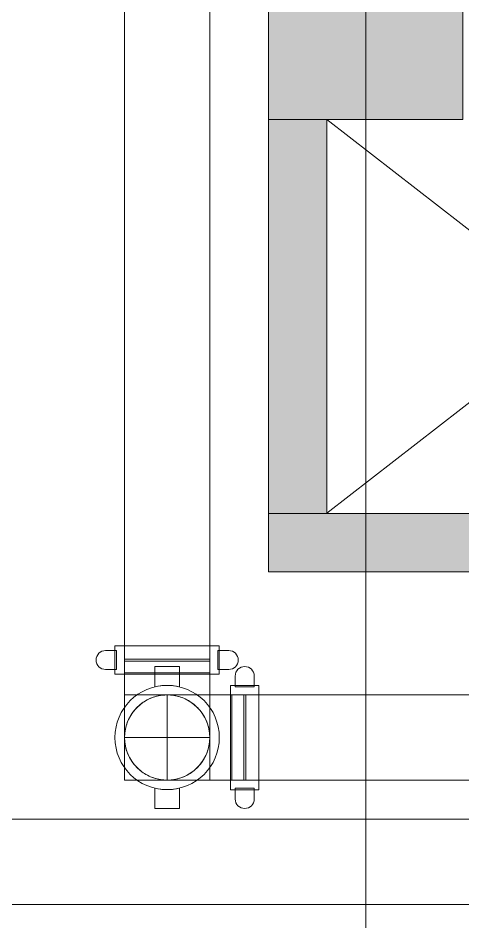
# Model space of a CAD drawing. Header units: metres. Extents: x 31.9 to 125.9, y -29 to 44.
# Drawn here: x 63.108 to 64.252, y -15.238 to -12.913 of the extents above; entities that cross this region are included whole.
import ezdxf

# ---------------------------------------------------------------- set-up
doc = ezdxf.new("R2010")
doc.units = ezdxf.units.M
doc.layers.add('ARQ', color=8, linetype='Continuous', lineweight=0)
doc.layers.add('P-PIPE', color=7, linetype='Continuous', lineweight=18)

# ---------------------------------------------------------------- blocks, each defined once
blk = doc.blocks.new('Estructura cubierta')
at = {"layer": 'ARQ'}
h = blk.add_hatch(color=256, dxfattribs=at)
h.paths.add_polyline_path([(1971.2504, -5904.9241), (1971.2504, -5903.4241), (1970.7504, -5903.4241), (1970.7504, -5904.9241)])
h.paths.add_polyline_path([(1977.3528, -5903.4238), (1978.8528, -5903.4238), (1978.8528, -5903.9238), (1977.3528, -5903.9238)])
h.paths.add_polyline_path([(1962.7504, -5904.9241), (1962.7504, -5903.4241), (1962.2504, -5903.4241), (1962.2504, -5904.9241)])
h.paths.add_polyline_path([(1978.248, -5911.9488), (1978.248, -5909.5488), (1978.748, -5909.5488), (1978.748, -5911.9488)])
h.paths.add_polyline_path([(1970.7504, -5909.5488), (1970.7504, -5911.9488), (1971.2504, -5911.9488), (1971.2504, -5909.5488)])
h.paths.add_polyline_path([(1962.2504, -5909.5488), (1962.2504, -5911.9488), (1962.7504, -5911.9488), (1962.7504, -5909.5488)])
h.paths.add_polyline_path([(1978.748, -5859.124), (1978.248, -5859.124), (1978.248, -5857.624), (1978.748, -5857.624)])
h.paths.add_polyline_path([(1971.2504, -5859.124), (1970.7504, -5859.124), (1970.7504, -5857.624), (1971.2504, -5857.624)])
blk.add_line((1971.0004, -5855.3542), (1971.0004, -5914.9141), dxfattribs=at)
blk.add_lwpolyline([(1971.2504, -5904.9241), (1971.2504, -5903.4241), (1970.7504, -5903.4241), (1970.7504, -5904.9241)], close=True, dxfattribs=at)
blk = doc.blocks.new('PISO 9')
at = {"layer": 'ARQ', "ltscale": 0.01}
h = blk.add_hatch(color=256, dxfattribs=at)
h.dxf.hatch_style = 1
h.paths.add_polyline_path([(347.2882, -2856.369), (347.1381, -2856.369), (347.1381, -2855.044), (347.2881, -2855.044)])
h.paths.add_polyline_path([(347.1381, -2855.3561), (347.1381, -2855.206), (346.5044, -2855.206), (346.5044, -2855.3561)])
h.paths.add_polyline_path([(345.0504, -2855.3564), (345.0504, -2855.2064), (345.7044, -2855.206), (345.7044, -2855.3561)])
h.paths.add_polyline_path([(343.6866, -2855.3561), (343.6866, -2855.2061), (344.2504, -2855.2058), (344.2504, -2855.3558)])
h.paths.add_polyline_path([(342.5366, -2856.3689), (342.3866, -2856.3689), (342.3866, -2855.3561), (342.5366, -2855.3561)])
h.paths.add_polyline_path([(342.3866, -2856.3689), (347.2882, -2856.369), (347.2882, -2856.519), (342.3866, -2856.5189)])
h.paths.add_polyline_path([(343.9898, -2856.3688), (343.8398, -2856.3688), (343.8397, -2855.356), (343.9897, -2855.356)])
h.paths.add_polyline_path([(345.639, -2856.3689), (345.4889, -2856.3689), (345.4889, -2855.3561), (345.6389, -2855.3561)])
h.paths.add_polyline_path([(347.2694, -2854.1416), (347.2694, -2854.0049), (347.1194, -2854.0049), (347.1194, -2854.1416)])
h.paths.add_polyline_path([(348.989, -2853.8549), (345.3375, -2853.855), (345.3375, -2854.005), (348.989, -2854.0049)])
h.paths.add_polyline_path([(345.3375, -2853.855), (345.3377, -2850.1312), (345.4877, -2850.1312), (345.4875, -2853.855)])
h.paths.add_polyline_path([(342.3887, -2852.9059), (344.4366, -2852.9059), (344.4366, -2853.0559), (343.4866, -2853.0559), (343.4866, -2853.8559), (343.3366, -2853.855), (343.3366, -2853.0559), (342.3887, -2853.0559)])
h.paths.add_polyline_path([(350.2092, -2851.0051), (345.4877, -2851.005), (345.4877, -2851.155), (350.2092, -2851.1551)])
h.paths.add_polyline_path([(346.7973, -2851.005), (346.7976, -2849.9739), (346.9477, -2849.9739), (346.9473, -2851.005)])
h.paths.add_polyline_path([(343.2361, -2850.131), (343.2361, -2849.981), (345.4878, -2849.9812), (345.4878, -2850.1312)])
h.paths.add_polyline_path([(350.0592, -2851.005), (350.0596, -2844.4808), (350.2096, -2844.4808), (350.2092, -2851.005)])
h.paths.add_polyline_path([(351.4126, -2851.0051), (353.9873, -2851.005), (353.9873, -2851.155), (351.4126, -2851.1551)])
h.paths.add_polyline_path([(351.4926, -2851.1551), (351.4927, -2853.9549), (351.6428, -2853.9549), (351.6426, -2851.1551)])
h.paths.add_polyline_path([(352.5451, -2853.8048), (353.5883, -2853.8048), (353.5883, -2853.9549), (352.5451, -2853.9549)])
h.paths.add_polyline_path([(351.6427, -2855.1139), (353.5883, -2855.1139), (353.5883, -2855.2639), (351.6427, -2855.264)])
h.paths.add_polyline_path([(351.4926, -2856.3623), (351.4929, -2855.1139), (351.643, -2855.1139), (351.6427, -2856.3623)])
h.paths.add_polyline_path([(353.5883, -2856.369), (353.5884, -2857.2647), (353.4383, -2857.2647), (353.4383, -2856.369)])
h.paths.add_polyline_path([(353.5883, -2856.369), (354.0353, -2856.369), (354.0353, -2856.519), (353.5883, -2856.519)])
h.paths.add_polyline_path([(354.1854, -2856.369), (354.1854, -2857.569), (354.0354, -2857.569), (354.0353, -2856.369)])
h.paths.add_polyline_path([(351.6428, -2857.2647), (354.0353, -2857.2647), (354.0353, -2857.4147), (351.6428, -2857.4147)])
h.paths.add_polyline_path([(351.4926, -2857.2647), (351.4929, -2858.461), (351.643, -2858.461), (351.6427, -2857.2647)])
h.paths.add_polyline_path([(351.0294, -2858.4611), (351.6427, -2858.461), (351.6427, -2858.6111), (351.0294, -2858.6112)])
h.paths.add_polyline_path([(349.8328, -2856.369), (349.8342, -2859.9806), (349.9843, -2859.9806), (349.9828, -2856.369)])
h.paths.add_polyline_path([(350.127, -2858.4611), (349.9837, -2858.4611), (349.9837, -2858.6112), (350.127, -2858.6112)])
h.paths.add_polyline_path([(352.2337, -2858.4611), (354.0353, -2858.461), (354.0353, -2858.6111), (352.2337, -2858.6112)])
h.paths.add_polyline_path([(353.6195, -2860.7769), (353.6195, -2862.2806), (353.4694, -2862.2806), (353.4694, -2860.7769)])
h.paths.add_polyline_path([(353.6195, -2860.7769), (354.0353, -2860.7769), (354.0353, -2860.9269), (353.6195, -2860.927)])
h.paths.add_polyline_path([(354.1854, -2860.7769), (354.1854, -2862.2806), (354.0354, -2862.2806), (354.0353, -2860.7769)])
h.paths.add_polyline_path([(350.3842, -2862.2806), (354.1854, -2862.2806), (354.1854, -2862.4306), (350.3842, -2862.4306)])
h.paths.add_polyline_path([(349.8843, -2862.4306), (349.8842, -2862.3806), (350.3842, -2862.3806), (350.3842, -2862.4306)])
h.paths.add_polyline_path([(349.8843, -2862.4306), (349.8342, -2862.4307), (349.8342, -2859.9806), (349.8843, -2859.9805)])
at = {"layer": 'ARQ'}
for p, q in [((342.5366, -2855.3561), (343.8403, -2856.3687)), ((343.8398, -2855.3565), (342.5366, -2856.3684))]:
    blk.add_line(p, q, dxfattribs=at)
for points in [[(342.5366, -2856.3689), (342.3866, -2856.3689), (342.3866, -2855.3561), (342.5366, -2855.3561)], [(342.3866, -2856.3689), (347.2882, -2856.369), (347.2882, -2856.519), (342.3866, -2856.5189)]]:
    blk.add_lwpolyline(points, close=True, dxfattribs=at)
blk.add_blockref('Estructura cubierta', (-1628.3638, 3049.5683), dxfattribs=at)
blk = doc.blocks.new('Victaulic-IPS-Elbow No 10-13 - AC-2695052-NIVEL 09')
at = {"layer": 'P-PIPE', "color": 1, "lineweight": 9, "true_color": 0xff0000}
for p, q in [((63.382, -14.6541), (63.4915, -14.6541)), ((63.4915, -14.6541), (63.382, -14.6541)), ((63.382, -14.6541), (63.382, -14.7637)), ((63.4915, -14.7637), (63.4915, -14.6541)), ((63.4915, -14.6541), (63.4915, -14.7637)), ((63.382, -14.7637), (63.4915, -14.7637)), ((63.4915, -14.7637), (63.382, -14.7637)), ((63.4915, -14.7637), (63.382, -14.7637)), ((63.382, -14.7637), (63.4915, -14.7637)), ((63.382, -14.7637), (63.382, -14.8732)), ((63.4915, -14.8732), (63.4915, -14.7637)), ((63.4915, -14.7637), (63.4915, -14.8732)), ((63.4915, -14.8732), (63.382, -14.8732)), ((63.382, -14.8732), (63.4915, -14.8732))]:
    blk.add_line(p, q, dxfattribs=at)
at = {"layer": 'P-PIPE', "color": 1, "true_color": 0xff0000}
for p, q in [((63.6884, -14.6541), (63.6578, -14.6541)), ((63.6578, -14.6541), (63.6578, -14.7637)), ((63.6578, -14.6541), (63.6578, -14.7637)), ((63.6578, -14.7637), (63.6578, -14.6541)), ((63.6578, -14.7637), (63.6578, -14.6541)), ((63.6884, -14.7637), (63.6884, -14.6541)), ((63.6884, -14.7637), (63.6884, -14.6541)), ((63.6578, -14.7637), (63.6578, -14.8732)), ((63.6578, -14.7637), (63.6578, -14.8732)), ((63.6578, -14.8732), (63.6578, -14.7637)), ((63.6578, -14.8732), (63.6578, -14.7637)), ((63.6884, -14.8732), (63.6884, -14.7637)), ((63.6884, -14.8732), (63.6884, -14.7637)), ((63.6578, -14.8732), (63.6884, -14.8732))]:
    blk.add_line(p, q, dxfattribs=at)
at = {"layer": 'P-PIPE', "color": 1, "true_color": 0xff0000, "flags": 128}
for points in [[(63.382, -14.7637), (63.3821, -14.7593), (63.3823, -14.7549), (63.3828, -14.7505), (63.3834, -14.7462), (63.3842, -14.7419), (63.3851, -14.7376), (63.3863, -14.7334), (63.3876, -14.7292), (63.389, -14.7251), (63.3906, -14.721), (63.3924, -14.717), (63.3944, -14.7131), (63.3965, -14.7092), (63.3987, -14.7055), (63.4011, -14.7018), (63.4037, -14.6982), (63.4064, -14.6948), (63.4092, -14.6914), (63.4121, -14.6882), (63.4152, -14.6851), (63.4184, -14.6821), (63.4217, -14.6792), (63.4252, -14.6765), (63.4287, -14.6739), (63.4323, -14.6715), (63.4361, -14.6692), (63.4399, -14.667), (63.4438, -14.6651), (63.4478, -14.6632), (63.4518, -14.6616), (63.4559, -14.6601), (63.4601, -14.6587), (63.4643, -14.6575), (63.4686, -14.6565), (63.4729, -14.6557), (63.4772, -14.6551), (63.4816, -14.6546), (63.486, -14.6543), (63.4903, -14.6541), (63.4915, -14.6541)], [(63.4915, -14.6541), (63.4959, -14.6542), (63.5003, -14.6545), (63.5046, -14.6549), (63.509, -14.6555), (63.5133, -14.6563), (63.5176, -14.6573), (63.5218, -14.6584), (63.526, -14.6597), (63.5301, -14.6611), (63.5342, -14.6628), (63.5382, -14.6645), (63.5421, -14.6665), (63.546, -14.6686), (63.5497, -14.6708), (63.5534, -14.6732), (63.5569, -14.6758), (63.5604, -14.6785), (63.5638, -14.6813), (63.567, -14.6843), (63.5701, -14.6873), (63.5731, -14.6905), (63.576, -14.6939), (63.5787, -14.6973), (63.5813, -14.7008), (63.5837, -14.7045), (63.586, -14.7082), (63.5881, -14.712), (63.5901, -14.7159), (63.592, -14.7199), (63.5936, -14.724), (63.5951, -14.7281), (63.5965, -14.7322), (63.5976, -14.7365), (63.5986, -14.7407), (63.5995, -14.745), (63.6001, -14.7494), (63.6006, -14.7537), (63.6009, -14.7581), (63.6011, -14.7625), (63.6011, -14.7637)], [(63.4915, -14.6541), (63.4917, -14.6541), (63.4921, -14.6541), (63.4927, -14.6541), (63.4937, -14.6541), (63.4948, -14.6541), (63.4963, -14.6541), (63.498, -14.6541), (63.5, -14.6541), (63.5022, -14.6541), (63.5047, -14.6541), (63.5074, -14.6541), (63.5103, -14.6541), (63.5135, -14.6541), (63.5169, -14.6541), (63.5206, -14.6541), (63.5244, -14.6541), (63.5285, -14.6541), (63.5328, -14.6541), (63.5373, -14.6541), (63.5419, -14.6541), (63.5468, -14.6541), (63.5518, -14.6541), (63.5571, -14.6541), (63.5624, -14.6541), (63.5679, -14.6541), (63.5736, -14.6541), (63.5794, -14.6541), (63.5853, -14.6541), (63.5914, -14.6541), (63.5975, -14.6541), (63.6038, -14.6541), (63.6101, -14.6541), (63.6165, -14.6541), (63.623, -14.6541), (63.6295, -14.6541), (63.6361, -14.6541), (63.6427, -14.6541), (63.6493, -14.6541), (63.656, -14.6541), (63.6578, -14.6541)], [(63.4915, -14.8732), (63.4871, -14.8731), (63.4828, -14.8728), (63.4784, -14.8724), (63.4741, -14.8718), (63.4698, -14.871), (63.4655, -14.8701), (63.4613, -14.8689), (63.4571, -14.8676), (63.4529, -14.8662), (63.4489, -14.8645), (63.4449, -14.8628), (63.4409, -14.8608), (63.4371, -14.8587), (63.4333, -14.8565), (63.4297, -14.8541), (63.4261, -14.8515), (63.4227, -14.8488), (63.4193, -14.846), (63.4161, -14.843), (63.4129, -14.84), (63.41, -14.8368), (63.4071, -14.8334), (63.4044, -14.83), (63.4018, -14.8265), (63.3994, -14.8228), (63.3971, -14.8191), (63.3949, -14.8153), (63.3929, -14.8114), (63.3911, -14.8074), (63.3894, -14.8033), (63.3879, -14.7992), (63.3866, -14.7951), (63.3854, -14.7908), (63.3844, -14.7866), (63.3836, -14.7823), (63.3829, -14.7779), (63.3824, -14.7736), (63.3821, -14.7692), (63.382, -14.7648), (63.382, -14.7637)], [(63.6011, -14.7637), (63.601, -14.768), (63.6007, -14.7724), (63.6003, -14.7768), (63.5997, -14.7811), (63.5989, -14.7854), (63.5979, -14.7897), (63.5968, -14.7939), (63.5955, -14.7981), (63.594, -14.8022), (63.5924, -14.8063), (63.5906, -14.8103), (63.5887, -14.8142), (63.5866, -14.8181), (63.5843, -14.8218), (63.5819, -14.8255), (63.5794, -14.8291), (63.5767, -14.8325), (63.5739, -14.8359), (63.5709, -14.8391), (63.5678, -14.8422), (63.5646, -14.8452), (63.5613, -14.8481), (63.5579, -14.8508), (63.5543, -14.8534), (63.5507, -14.8558), (63.547, -14.8581), (63.5432, -14.8603), (63.5393, -14.8622), (63.5353, -14.8641), (63.5312, -14.8657), (63.5271, -14.8673), (63.5229, -14.8686), (63.5187, -14.8698), (63.5144, -14.8708), (63.5101, -14.8716), (63.5058, -14.8723), (63.5015, -14.8727), (63.4971, -14.873), (63.4927, -14.8732), (63.4915, -14.8732)], [(63.6578, -14.8732), (63.6511, -14.8732), (63.6445, -14.8732), (63.6379, -14.8732), (63.6313, -14.8732), (63.6247, -14.8732), (63.6183, -14.8732), (63.6118, -14.8732), (63.6055, -14.8732), (63.5992, -14.8732), (63.593, -14.8732), (63.587, -14.8732), (63.581, -14.8732), (63.5752, -14.8732), (63.5695, -14.8732), (63.5639, -14.8732), (63.5585, -14.8732), (63.5532, -14.8732), (63.5482, -14.8732), (63.5432, -14.8732), (63.5385, -14.8732), (63.534, -14.8732), (63.5296, -14.8732), (63.5255, -14.8732), (63.5216, -14.8732), (63.5179, -14.8732), (63.5144, -14.8732), (63.5112, -14.8732), (63.5081, -14.8732), (63.5054, -14.8732), (63.5028, -14.8732), (63.5005, -14.8732), (63.4985, -14.8732), (63.4967, -14.8732), (63.4952, -14.8732), (63.4939, -14.8732), (63.4929, -14.8732), (63.4922, -14.8732), (63.4917, -14.8732), (63.4915, -14.8732), (63.4915, -14.8732)]]:
    blk.add_lwpolyline(points, dxfattribs=at)
at = {"layer": 'P-PIPE', "color": 1, "true_color": 0xff0000}
for start, end in [(90, 180), (90, 180), (90, 180), (0, 90), (0, 90), (0, 90), (180, 270), (180, 270), (180, 270), (270, 0), (270, 0), (270, 0)]:
    blk.add_arc((63.4915, -14.7637), 0.1095, start, end, dxfattribs=at)
blk = doc.blocks.new('Victaulic-IPS-Elbow No 10-13 - AC-2722618-NIVEL 09')
at = {"layer": 'P-PIPE', "color": 1, "true_color": 0xff0000}
for p, q in [((63.382, -14.5668), (63.382, -14.5974)), ((63.6011, -14.5974), (63.6011, -14.5668))]:
    blk.add_line(p, q, dxfattribs=at)
at = {"layer": 'P-PIPE', "color": 1, "lineweight": 9, "true_color": 0xff0000}
for p, q in [((63.382, -14.7637), (63.382, -14.8732)), ((63.382, -14.7637), (63.382, -14.8732)), ((63.382, -14.7637), (63.4915, -14.7637)), ((63.4915, -14.7637), (63.382, -14.7637)), ((63.4915, -14.7637), (63.4915, -14.8732)), ((63.4915, -14.7637), (63.4915, -14.8732)), ((63.4915, -14.7637), (63.6011, -14.7637)), ((63.6011, -14.7637), (63.4915, -14.7637)), ((63.4915, -14.8732), (63.4915, -14.7637)), ((63.4915, -14.8732), (63.4915, -14.7637)), ((63.6011, -14.8732), (63.6011, -14.7637)), ((63.6011, -14.8732), (63.6011, -14.7637)), ((63.382, -14.8732), (63.4915, -14.8732)), ((63.4915, -14.8732), (63.382, -14.8732)), ((63.4915, -14.8732), (63.6011, -14.8732)), ((63.6011, -14.8732), (63.4915, -14.8732))]:
    blk.add_line(p, q, dxfattribs=at)
at = {"layer": 'P-PIPE', "color": 1, "true_color": 0xff0000, "flags": 128}
for points in [[(63.382, -14.5974), (63.382, -14.6041), (63.382, -14.6107), (63.382, -14.6173), (63.382, -14.6239), (63.382, -14.6304), (63.382, -14.6369), (63.382, -14.6434), (63.382, -14.6497), (63.382, -14.656), (63.382, -14.6621), (63.382, -14.6682), (63.382, -14.6742), (63.382, -14.68), (63.382, -14.6857), (63.382, -14.6913), (63.382, -14.6967), (63.382, -14.7019), (63.382, -14.707), (63.382, -14.7119), (63.382, -14.7167), (63.382, -14.7212), (63.382, -14.7255), (63.382, -14.7297), (63.382, -14.7336), (63.382, -14.7373), (63.382, -14.7408), (63.382, -14.744), (63.382, -14.747), (63.382, -14.7498), (63.382, -14.7524), (63.382, -14.7546), (63.382, -14.7567), (63.382, -14.7585), (63.382, -14.76), (63.382, -14.7612), (63.382, -14.7622), (63.382, -14.763), (63.382, -14.7634), (63.382, -14.7636), (63.382, -14.7637)], [(63.6011, -14.7637), (63.6011, -14.7635), (63.6011, -14.7631), (63.6011, -14.7625), (63.6011, -14.7615), (63.6011, -14.7603), (63.6011, -14.7589), (63.6011, -14.7572), (63.6011, -14.7552), (63.6011, -14.753), (63.6011, -14.7505), (63.6011, -14.7478), (63.6011, -14.7449), (63.6011, -14.7417), (63.6011, -14.7383), (63.6011, -14.7346), (63.6011, -14.7308), (63.6011, -14.7267), (63.6011, -14.7224), (63.6011, -14.7179), (63.6011, -14.7132), (63.6011, -14.7084), (63.6011, -14.7033), (63.6011, -14.6981), (63.6011, -14.6928), (63.6011, -14.6872), (63.6011, -14.6816), (63.6011, -14.6758), (63.6011, -14.6698), (63.6011, -14.6638), (63.6011, -14.6577), (63.6011, -14.6514), (63.6011, -14.6451), (63.6011, -14.6387), (63.6011, -14.6322), (63.6011, -14.6257), (63.6011, -14.6191), (63.6011, -14.6125), (63.6011, -14.6059), (63.6011, -14.5992), (63.6011, -14.5974)]]:
    blk.add_lwpolyline(points, dxfattribs=at)
at = {"layer": 'P-PIPE', "color": 1, "true_color": 0xff0000}
for start, end in [(90, 180), (90, 180), (90, 180), (0, 90), (360, 90), (0, 90), (180, 270), (180, 270), (180, 270), (270, 0), (270, 360), (270, 0)]:
    blk.add_arc((63.4915, -14.7637), 0.1095, start, end, dxfattribs=at)
for centre, start_param, end_param in [((63.4915, -14.5668), 1.570796, 3.141593), ((63.4915, -14.5668), 3.141593, 4.712389), ((63.4915, -14.5668), 0, 1.570796), ((63.4915, -14.5668), 4.712389, 6.283185), ((63.4915, -14.5974), 3.141593, 4.712389), ((63.4915, -14.5974), 1.570796, 3.141593), ((63.4915, -14.5974), 1.570796, 3.141593), ((63.4915, -14.5974), 3.141593, 4.712389), ((63.4915, -14.5974), 4.712389, 6.283185), ((63.4915, -14.5974), 0, 1.570796), ((63.4915, -14.5974), 0, 1.570796), ((63.4915, -14.5974), 4.712389, 6.283185)]:
    blk.add_ellipse(centre, major_axis=(0.1095, 0), ratio=0.000006, start_param=start_param, end_param=end_param, dxfattribs=at)
blk = doc.blocks.new('Victaulic-IPS-Rigid Coupling Style 07-W07-107 - Standard-V105-NIVEL 09')
at = {"layer": 'P-PIPE', "color": 1, "true_color": 0xff0000}
for p, q in [((63.3574, -14.5277), (63.3574, -14.6008)), ((63.382, -14.5277), (63.382, -14.6008)), ((63.6011, -14.6008), (63.6011, -14.5277)), ((63.6256, -14.6008), (63.6256, -14.5277)), ((63.3333, -14.5399), (63.3612, -14.5399)), ((63.3612, -14.5399), (63.3333, -14.5399)), ((63.3574, -14.5399), (63.3574, -14.5886)), ((63.3612, -14.5399), (63.3612, -14.5886)), ((63.3612, -14.5886), (63.3612, -14.5399)), ((63.6218, -14.5886), (63.6218, -14.5399)), ((63.6218, -14.5399), (63.6498, -14.5399)), ((63.6498, -14.5399), (63.6218, -14.5399)), ((63.6218, -14.5399), (63.6218, -14.5886)), ((63.6256, -14.5886), (63.6256, -14.5399)), ((63.3612, -14.5886), (63.3333, -14.5886)), ((63.3333, -14.5886), (63.3612, -14.5886)), ((63.6498, -14.5886), (63.6218, -14.5886)), ((63.6218, -14.5886), (63.6498, -14.5886))]:
    blk.add_line(p, q, dxfattribs=at)
for centre, start, end in [((63.3333, -14.5643), 90, 270), ((63.3333, -14.5643), 90, 270), ((63.6498, -14.5643), 270, 90), ((63.6498, -14.5643), 270, 90)]:
    blk.add_arc(centre, 0.0244, start, end, dxfattribs=at)
for centre, major_axis, start_param, end_param in [((63.4915, -14.5277), (0.1341, 0), 1.570796, 4.712389), ((63.4915, -14.5277), (0.1095, 0), 1.570796, 4.712389), ((63.4915, -14.5277), (0.1341, 0), 4.712389, 7.853982), ((63.4915, -14.5277), (0.1095, 0), 4.712389, 7.853982), ((63.4915, -14.5399), (-0.1341, 0), 6.044174, 6.522197), ((63.4915, -14.5399), (0.1341, 0), 6.044174, 6.522197), ((63.4915, -14.5886), (-0.1341, 0), 6.044174, 6.522197), ((63.4915, -14.6008), (0.1341, 0), 1.570796, 4.712389), ((63.4915, -14.6008), (0.1095, 0), 1.570796, 4.712389), ((63.4915, -14.6008), (0.1341, 0), 4.712389, 7.853982), ((63.4915, -14.6008), (0.1095, 0), 4.712389, 7.853982), ((63.4915, -14.5886), (0.1341, 0), 6.044174, 6.522197)]:
    blk.add_ellipse(centre, major_axis=major_axis, ratio=0.000006, start_param=start_param, end_param=end_param, dxfattribs=at)
blk = doc.blocks.new('Victaulic-IPS-Rigid Coupling Style 07-W07-107 - Standard-V63-NIVEL 09')
at = {"layer": 'P-PIPE', "color": 1, "true_color": 0xff0000}
for p, q in [((73.6395, -4.7813), (73.576, -4.7813)), ((73.576, -4.7813), (73.576, -4.8057)), ((73.6395, -4.8057), (73.6395, -4.7813)), ((73.576, -4.8057), (73.576, -4.8337)), ((73.576, -4.8337), (73.576, -4.8057)), ((73.6395, -4.8057), (73.6395, -4.8337)), ((73.6395, -4.8337), (73.6395, -4.8057)), ((73.576, -5.1222), (73.576, -5.0943)), ((73.576, -5.0943), (73.576, -5.1222)), ((73.6395, -5.1222), (73.6395, -5.0943)), ((73.6395, -5.0943), (73.6395, -5.1222)), ((73.576, -5.1222), (73.576, -5.1466)), ((73.6395, -5.1466), (73.6395, -5.1222)), ((73.576, -5.1466), (73.6395, -5.1466))]:
    blk.add_line(p, q, dxfattribs=at)
for radius, start, end in [(0.1341, 0, 180), (0.1341, 0, 180), (0.1341, 76.3056, 103.6944), (0.1341, 76.3056, 103.6944), (0.1095, 0, 180), (0.1095, 0, 180), (0.1341, 180, 0), (0.1341, 180, 0), (0.1095, 180, 0), (0.1095, 180, 0), (0.1341, 256.3056, 283.6944), (0.1341, 256.3056, 283.6944)]:
    blk.add_arc((73.6078, -4.964), radius, start, end, dxfattribs=at)
blk = doc.blocks.new('Victaulic-IPS-Rigid Coupling Style 07-W07-107 - Standard-V106-NIVEL 09')
at = {"layer": 'P-PIPE', "color": 1, "true_color": 0xff0000}
for p, q in [((63.6665, -14.6054), (63.6665, -14.6334)), ((63.6665, -14.6334), (63.6665, -14.6054)), ((63.7153, -14.6334), (63.7153, -14.6054)), ((63.7153, -14.6054), (63.7153, -14.6334)), ((63.7275, -14.6295), (63.6543, -14.6295)), ((63.6543, -14.6295), (63.6543, -14.7637)), ((63.7153, -14.6295), (63.6665, -14.6295)), ((63.6665, -14.6334), (63.6665, -14.6295)), ((63.6665, -14.6334), (63.7153, -14.6334)), ((63.7153, -14.6334), (63.6665, -14.6334)), ((63.7153, -14.6295), (63.7153, -14.6334)), ((63.7275, -14.7637), (63.7275, -14.6295)), ((63.7275, -14.6541), (63.6543, -14.6541)), ((63.6543, -14.7637), (63.6543, -14.6541)), ((63.7275, -14.6541), (63.7275, -14.7637)), ((63.6543, -14.7637), (63.6543, -14.8978)), ((63.6543, -14.8732), (63.6543, -14.7637)), ((63.7275, -14.8978), (63.7275, -14.7637)), ((63.7275, -14.7637), (63.7275, -14.8732)), ((63.6543, -14.8732), (63.7275, -14.8732)), ((63.6543, -14.8978), (63.7275, -14.8978)), ((63.7153, -14.894), (63.6665, -14.894)), ((63.6665, -14.894), (63.6665, -14.9219)), ((63.6665, -14.9219), (63.6665, -14.894)), ((63.6665, -14.894), (63.7153, -14.894)), ((63.6665, -14.8978), (63.6665, -14.894)), ((63.6665, -14.8978), (63.7153, -14.8978)), ((63.7153, -14.9219), (63.7153, -14.894)), ((63.7153, -14.894), (63.7153, -14.9219)), ((63.7153, -14.894), (63.7153, -14.8978))]:
    blk.add_line(p, q, dxfattribs=at)
for centre, start, end in [((63.6909, -14.6054), 0, 180), ((63.6909, -14.6054), 0, 180), ((63.6909, -14.9219), 180, 0), ((63.6909, -14.9219), 180, 0)]:
    blk.add_arc(centre, 0.0244, start, end, dxfattribs=at)

msp = doc.modelspace()

# ---------------------------------------------------------------- linework, layer by layer
at = {"layer": 'P-PIPE', "color": 1, "true_color": 0xff0000}
for p, q in [((63.382, -7.8363), (63.382, -14.5617)), ((63.6011, -14.5617), (63.6011, -7.8363)), ((65.4635, -14.6541), (63.6935, -14.6541)), ((63.6935, -14.6541), (63.6935, -14.8732)), ((63.6935, -14.8732), (65.4635, -14.8732))]:
    msp.add_line(p, q, dxfattribs=at)
at = {"layer": 'P-PIPE', "color": 11, "true_color": 0xff8080}
for p, q in [((65.8449, -14.9741), (62.9023, -14.9741)), ((62.9023, -15.1932), (65.8449, -15.1932))]:
    msp.add_line(p, q, dxfattribs=at)
at = {"layer": 'P-PIPE', "color": 1, "true_color": 0xff0000}
for start_param, end_param in [(3.141593, 4.712389), (1.570796, 3.141593), (4.712389, 6.283185), (0, 1.570796)]:
    msp.add_ellipse((63.4915, -14.5617), major_axis=(0.1095, 0), ratio=0.000005, start_param=start_param, end_param=end_param, dxfattribs=at)

# ---------------------------------------------------------------- block references
at = {"layer": 'ARQ', "linetype": 'Continuous'}
msp.add_blockref('PISO 9', (-278.6348, 2842.1819), dxfattribs=at)
at = {"layer": 'P-PIPE', "color": 1, "true_color": 0xff0000}
for name in ['Victaulic-IPS-Rigid Coupling Style 07-W07-107 - Standard-V105-NIVEL 09', 'Victaulic-IPS-Elbow No 10-13 - AC-2722618-NIVEL 09', 'Victaulic-IPS-Rigid Coupling Style 07-W07-107 - Standard-V106-NIVEL 09', 'Victaulic-IPS-Elbow No 10-13 - AC-2695052-NIVEL 09']:
    msp.add_blockref(name, (0, 0), dxfattribs=at)
at = {"layer": 'P-PIPE', "color": 1, "true_color": 0xff0000, "rotation": 180}
msp.add_blockref('Victaulic-IPS-Rigid Coupling Style 07-W07-107 - Standard-V63-NIVEL 09', (137.0993, -19.7276), dxfattribs=at)

doc.saveas('drawing.dxf')
